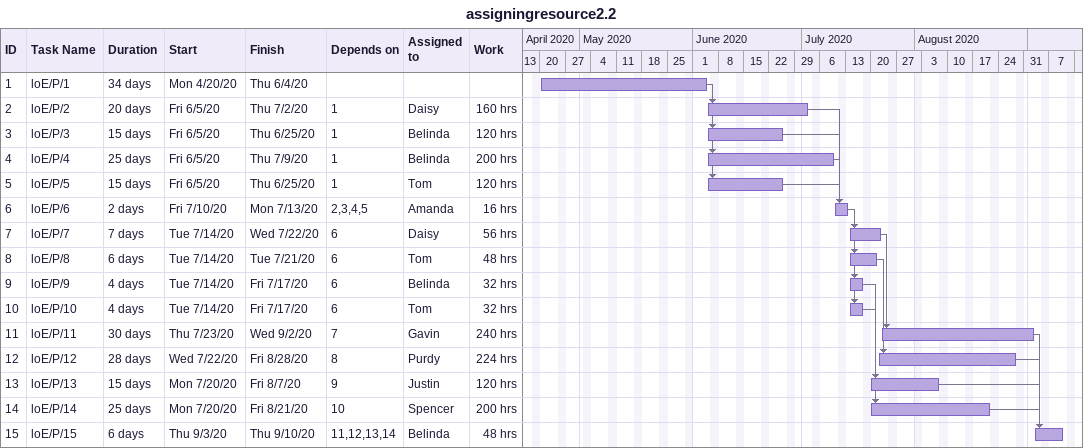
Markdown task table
assigningresource2.2

| ID | Task | Duration | Start | Finish | Predecessors | Resources | Work (h) |
|---|---|---|---|---|---|---|---|
| 1 | loE/P/1 | 34d | 2020-04-20 | 2020-06-04 |  |  |  |
| 2 | loE/P/2 | 20d | 2020-06-05 | 2020-07-02 | 1 | Daisy | 160 |
| 3 | loE/P/3 | 15d | 2020-06-05 | 2020-06-25 | 1 | Belinda | 120 |
| 4 | loE/P/4 | 25d | 2020-06-05 | 2020-07-09 | 1 | Belinda | 200 |
| 5 | loE/P/5 | 15d | 2020-06-05 | 2020-06-25 | 1 | Tom | 120 |
| 6 | loE/P/6 | 2d | 2020-07-10 | 2020-07-13 | 2, 3, 4, 5 | Amanda | 16 |
| 7 | loE/P/7 | 7d | 2020-07-14 | 2020-07-22 | 6 | Daisy | 56 |
| 8 | loE/P/8 | 6d | 2020-07-14 | 2020-07-21 | 6 | Tom | 48 |
| 9 | loE/P/9 | 4d | 2020-07-14 | 2020-07-17 | 6 | Belinda | 32 |
| 10 | loE/P/10 | 4d | 2020-07-14 | 2020-07-17 | 6 | Tom | 32 |
| 11 | loE/P/11 | 30d | 2020-07-23 | 2020-09-02 | 7 | Gavin | 240 |
| 12 | loE/P/12 | 28d | 2020-07-22 | 2020-08-28 | 8 | Purdy | 224 |
| 13 | loE/P/13 | 15d | 2020-07-20 | 2020-08-07 | 9 | Justin | 120 |
| 14 | loE/P/14 | 25d | 2020-07-20 | 2020-08-21 | 10 | Spencer | 200 |
| 15 | loE/P/15 | 6d | 2020-09-03 | 2020-09-10 | 11, 12, 13, 14 | Belinda | 48 |
